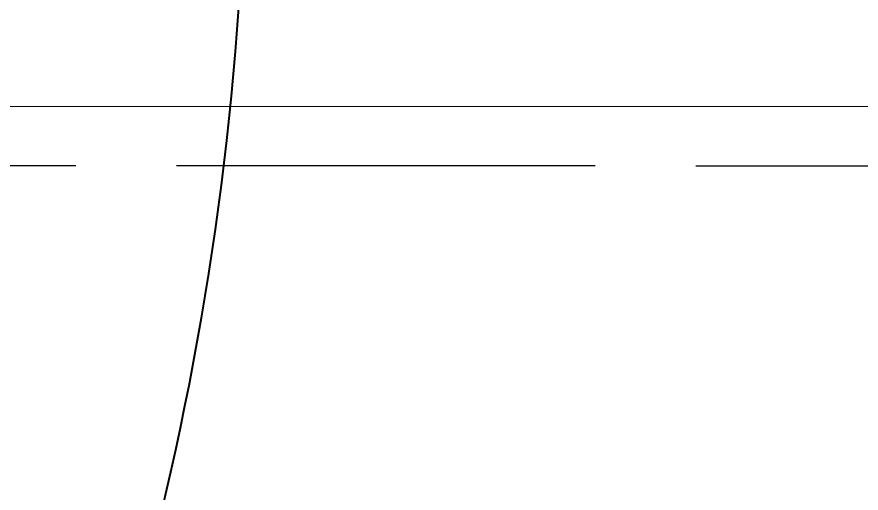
# Model space of a CAD drawing. Header units: metres. Extents: x 14 to 2416, y -346 to 476.
# Drawn here: x 147.201 to 148.041, y -82.805 to -82.332 of the extents above; entities that cross this region are included whole.
import ezdxf

# ---------------------------------------------------------------- set-up
doc = ezdxf.new("R2010")
doc.units = ezdxf.units.M
doc.linetypes.add('0', pattern=[0])
doc.linetypes.add('STYLE_03', pattern=[0.5, 0.416656, -0.083344])
doc.layers.get('0').update_dxf_attribs({"linetype": '0', "lineweight": 20})
for name, color, linetype, lineweight in [('A-ANNO-TEXT', 20, 'Continuous', 13), ('A-WALL', 250, 'Continuous', 20), ('baños', 251, 'Continuous', 0), ('E Salida Luces', 22, 'Continuous', 40)]:
    doc.layers.add(name, color=color, linetype=linetype, lineweight=lineweight)
doc.layers.add('MAVA Luminarias', color=1, linetype='Continuous')
doc.styles.get("Standard").update_dxf_attribs({"font": 'arial.ttf', "height": 0.1875})

# ---------------------------------------------------------------- blocks, each defined once
blk = doc.blocks.new('PL BASE 2N NASAS 09')
at = {"layer": 'A-WALL'}
blk.add_line((171.93755, -21.56171), (173.90755, -21.56171), dxfattribs=at)
at = {"layer": 'baños', "linetype": 'Continuous', "flags": 8}
for tag, p in [('MODELNUMBER', (167.1329, -5.63062, 0)), ('TRADENAME', (167.1329, -5.63066, 0)), ('PRODUCT', (167.1329, -5.6307, 0)), ('MATERIAL', (167.1329, -5.63074, 0)), ('MODELNUMBER', (168.30765, -5.63062, 0)), ('TRADENAME', (168.30765, -5.63066, 0)), ('PRODUCT', (168.30765, -5.6307, 0)), ('MATERIAL', (168.30765, -5.63074, 0))]:
    blk.add_attdef(tag, p, '', height=0.0000254, rotation=180.00008, dxfattribs=at)
at = {"layer": 'baños', "linetype": 'Continuous'}
for tag, p, rotation in [('MODELNUMBER', (169.24282, -19.70647), 180.00008), ('TRADENAME', (169.24278, -19.70642), 180.00008), ('MATERIAL', (169.24301, -19.70634), 180.00008), ('PRODUCT', (169.243, -19.70638), 180.00008), ('MODELNUMBER', (169.95239, -19.70647), 179.99992), ('TRADENAME', (169.95239, -19.70642), 179.99992), ('MATERIAL', (169.95239, -19.70634), 179.99992), ('PRODUCT', (169.95239, -19.70638), 179.99992)]:
    blk.add_attdef(tag, p, '', height=0.0000254, rotation=rotation, dxfattribs=at)
blk = doc.blocks.new('PL MUEBLES 2N NASAS 09')
blk.add_blockref('PL BASE 2N NASAS 09', (49.91428, 62.71701))
blk = doc.blocks.new('A$C595364de')
blk.add_blockref('PL MUEBLES 2N NASAS 09', (-199.56182, -36.6052))

msp = doc.modelspace()

# ---------------------------------------------------------------- linework, layer by layer
at = {"layer": 'E Salida Luces'}
for centre, radius, start, end in [((144.38254, -82.11251), 3.04684, 346.42767, 13.18959), ((146.22309, -83.82659), 1.29985, 41.19046, 76.89707)]:
    msp.add_arc(centre, radius, start, end, dxfattribs=at)
at = {"layer": 'MAVA Luminarias', "linetype": 'STYLE_03', "lineweight": 30}
msp.add_line((146.32662, -82.47932), (148.3778, -82.48003), dxfattribs=at)

# ---------------------------------------------------------------- block references
at = {"layer": 'A-ANNO-TEXT'}
msp.add_blockref('A$C595364de', (124.07662, -86.97111), dxfattribs=at)

doc.saveas('drawing.dxf')
